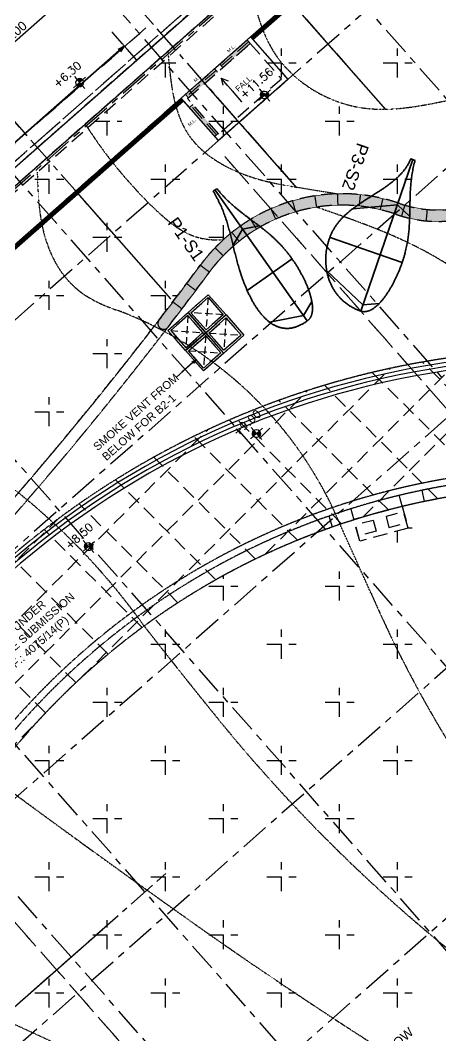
# Model space of a CAD drawing. Header units: millimetres. Extents: x 832728086 to 834530684, y 817551485 to 818349469.
# Drawn here: x 834290311 to 834308698, y 817967031 to 818011403 of the extents above; entities that cross this region are included whole.
import ezdxf

# ---------------------------------------------------------------- set-up
doc = ezdxf.new("R2010")
doc.units = ezdxf.units.MM
doc.header["$LTSCALE"] = 100
for name, pattern in [('CENTER', [2, 1.25, -0.25, 0.25, -0.25]), ('DASHED', [19.05, 12.7, -6.35]), ('Grid Line', [22.225, 12.7, -3.175, 3.175, -3.175]), ('Hidden', [9.525, 6.35, -3.175]), ('HIDDEN2', [4.7625, 3.175, -1.5875])]:
    doc.linetypes.add(name, pattern=pattern)
for name, color, linetype in [('+C-160', 160, 'Hidden'), ('+C-201', 201, 'Continuous'), ('000-Tactile-l', 8, 'Continuous'), ('Default', 7, 'Continuous'), ('DLN020__', 6, 'Continuous'), ('DLN030_1', 1, 'Continuous'), ('DLN0402_Room Number', 7, 'Continuous'), ('DLN052__', 7, 'Continuous'), ('DLN210__', 7, 'Continuous'), ('DLN240__', 1, 'Continuous'), ('DLN990__', 1, 'Continuous'), ('LEVEL', 7, 'Continuous')]:
    doc.layers.add(name, color=color, linetype=linetype)
for name, color, linetype, lineweight in [('000-Architecture boundary', 1, 'Continuous', 35), ('000-edge seating element-b', 4, 'Continuous', 20), ('000-edge seating element-h', 253, 'Continuous', 0), ('139-floor overhead', 7, 'DASHED', 9), ('A030_2', 1, 'Continuous', 0), ('DLN318__Louvres', 2, 'Continuous', 9), ('I-WALL', 7, 'Continuous', 9)]:
    doc.layers.add(name, color=color, linetype=linetype, lineweight=lineweight)
doc.styles.add('romans', font='romans.shx')
doc.styles.get("Standard").update_dxf_attribs({"font": 'swiss.ttf'})
doc.styles.add('Swis721tBT', font='swissl.ttf')
doc.dimstyles.new('INTDIM', dxfattribs={"dimtxt": 200, "dimasz": 125, "dimexe": 100, "dimexo": 150, "dimgap": 80, "dimtad": 1, "dimdec": 0, "dimzin": 9, "dimdsep": 46, "dimtxsty": 'Swis721tBT', "dimblk": 'OPEN30', "dimcen": -125, "dimclrd": 256, "dimclre": 256, "dimclrt": 2, "dimaunit": 1, "dimadec": 1, "dimazin": 0, "dimtfac": 0.444444, "dimtdec": 0, "dimtix": 1, "dimtmove": 2, "dimatfit": 3, "dimldrblk": 'OPEN30', "dimfxl": 0, "dimtolj": 1, "dimlwd": -1, "dimlwe": -1, "dimarcsym": 0})
doc.dimstyles.new('INTDIM350', dxfattribs={"dimtxt": 350, "dimasz": 200, "dimexe": 100, "dimexo": 150, "dimgap": 100, "dimtad": 1, "dimdec": 0, "dimzin": 9, "dimdsep": 46, "dimtxsty": 'Swis721tBT', "dimblk": 'OPEN30', "dimcen": -125, "dimclrd": 256, "dimclre": 256, "dimclrt": 2, "dimaunit": 1, "dimadec": 1, "dimazin": 0, "dimtfac": 0.444444, "dimtdec": 0, "dimtix": 1, "dimtmove": 2, "dimatfit": 3, "dimldrblk": 'OPEN30', "dimfxl": 0, "dimtolj": 1, "dimlwd": -1, "dimlwe": -1, "dimarcsym": 0})

# ---------------------------------------------------------------- blocks, each defined once
blk = doc.blocks.new('_Open30')
at = {"color": 0, "linetype": 'ByBlock', "lineweight": -2}
for p, q in [((-1, 0.27), (0, 0)), ((0, 0), (-1, -0.27)), ((0, 0), (-1, 0))]:
    blk.add_line(p, q, dxfattribs=at)
blk = doc.blocks.new('*D20')
at = {"layer": 'Defpoints', "color": 0}
for p in [(834292612, 818014133), (834293313, 818013337), (834286456, 818008715)]:
    blk.add_point(p, dxfattribs=at)
at = {"layer": 'DLN030_1', "linetype": 'Continuous'}
for p, q in [((834292711, 818014020), (834293379, 818013262)), ((834287307, 818008051), (834293163, 818013204)), ((834286556, 818008603), (834287223, 818007844))]:
    blk.add_line(p, q, dxfattribs=at)
at = {"layer": 'DLN030_1', "xscale": 200, "yscale": 200, "zscale": 200}
for p, rotation in [((834293313, 818013337), 41.35019658542596), ((834287157, 818007919), 221.3501965854259)]:
    blk.add_blockref('_Open30', p, dxfattribs=dict(at, rotation=rotation))
at = {"layer": 'DLN030_1', "color": 2, "insert": (834290046, 818010842), "char_height": 400, "attachment_point": 5, "rotation": 41.3502, "style": 'Swis721tBT'}
blk.add_mtext('\\A1;8200', dxfattribs=at)
blk = doc.blocks.new('*D27')
at = {"layer": 'Defpoints', "color": 0}
for p in [(834319694, 818041484), (834321070, 818039921), (834269173, 817997022)]:
    blk.add_point(p, dxfattribs=at)
at = {"layer": 'DLN030_1', "linetype": 'Continuous'}
for p, q in [((834319793, 818041372), (834321136, 818039846)), ((834270699, 817995591), (834320919, 818039789)), ((834269272, 817996909), (834270615, 817995384))]:
    blk.add_line(p, q, dxfattribs=at)
at = {"layer": 'DLN030_1', "xscale": 200, "yscale": 200, "zscale": 200}
for p, rotation in [((834321070, 818039921), 41.35019658542596), ((834270548, 817995459), 221.3501965854259)]:
    blk.add_blockref('_Open30', p, dxfattribs=dict(at, rotation=rotation))
at = {"layer": 'DLN030_1', "color": 2, "insert": (834294850, 818017825), "char_height": 400, "attachment_point": 1, "rotation": 41.3502, "line_spacing_factor": 0.938532, "style": 'Swis721tBT'}
blk.add_mtext('\\A1;67300', dxfattribs=at)
blk = doc.blocks.new('*D28')
at = {"layer": 'Defpoints', "color": 0}
for p in [(834269377, 817985820), (834268235, 817984815), (834325665, 817921862)]:
    blk.add_point(p, dxfattribs=at)
at = {"layer": 'DLN030_1', "linetype": 'Continuous'}
for p, q in [((834269264, 817985721), (834268160, 817984749)), ((834324391, 817921007), (834268367, 817984665)), ((834325552, 817921763), (834324448, 817920791))]:
    blk.add_line(p, q, dxfattribs=at)
at = {"layer": 'DLN030_1', "xscale": 200, "yscale": 200, "zscale": 200}
for p, rotation in [((834268235, 817984815), 131.3501965874743), ((834324523, 817920857), 311.3501965874743)]:
    blk.add_blockref('_Open30', p, dxfattribs=dict(at, rotation=rotation))
at = {"layer": 'DLN030_1', "color": 2, "insert": (834295471, 817953436), "char_height": 400, "attachment_point": 5, "rotation": 311.3502, "style": 'Swis721tBT'}
blk.add_mtext('\\A1;85200', dxfattribs=at)
blk = doc.blocks.new('*X5')
at = {"color": 0}
for p, q in [((45956, 42700), (46156, 42700)), ((45956, 42694), (46156, 42694)), ((45957, 42688), (46156, 42688)), ((45957, 42681), (46156, 42681)), ((45958, 42675), (46156, 42675)), ((45959, 42669), (46156, 42669)), ((45960, 42662), (46156, 42662)), ((45962, 42656), (46156, 42656)), ((45964, 42650), (46156, 42650)), ((45965, 42644), (46156, 42644)), ((45968, 42638), (46156, 42638)), ((45970, 42631), (46156, 42631)), ((45973, 42625), (46156, 42625)), ((45975, 42619), (46156, 42619)), ((45978, 42612), (46156, 42612)), ((45982, 42606), (46156, 42606)), ((45986, 42600), (46156, 42600)), ((45990, 42594), (46156, 42594)), ((45994, 42588), (46156, 42588)), ((45999, 42581), (46156, 42581)), ((46004, 42575), (46156, 42575)), ((46009, 42569), (46156, 42569)), ((46015, 42562), (46156, 42562)), ((46022, 42556), (46156, 42556)), ((46029, 42550), (46156, 42550)), ((46037, 42544), (46156, 42544)), ((46047, 42538), (46156, 42538)), ((46057, 42531), (46156, 42531)), ((46069, 42525), (46156, 42525)), ((46083, 42519), (46156, 42519)), ((46102, 42512), (46156, 42512)), ((46133, 42506), (46156, 42506))]:
    blk.add_line(p, q, dxfattribs=at)
blk = doc.blocks.new('*X4')
at = {"color": 0}
for p, q in [((46156, 42900), (46200, 42900)), ((46156, 42894), (46222, 42894)), ((46156, 42888), (46238, 42888)), ((46156, 42881), (46250, 42881)), ((46156, 42875), (46261, 42875)), ((46156, 42869), (46271, 42869)), ((46156, 42862), (46279, 42862)), ((46156, 42856), (46287, 42856)), ((46156, 42850), (46294, 42850)), ((46156, 42844), (46300, 42844)), ((46156, 42838), (46306, 42838)), ((46156, 42831), (46311, 42831)), ((46156, 42825), (46316, 42825)), ((46156, 42819), (46320, 42819)), ((46156, 42812), (46324, 42812)), ((46156, 42806), (46328, 42806)), ((46156, 42800), (46332, 42800)), ((46156, 42794), (46335, 42794)), ((46156, 42788), (46338, 42788)), ((46156, 42781), (46341, 42781)), ((46156, 42775), (46343, 42775)), ((46156, 42769), (46345, 42769)), ((46156, 42762), (46347, 42762)), ((46156, 42756), (46349, 42756)), ((46156, 42750), (46351, 42750)), ((46156, 42744), (46352, 42744)), ((46156, 42738), (46353, 42738)), ((46156, 42731), (46354, 42731)), ((46156, 42725), (46355, 42725)), ((46156, 42719), (46355, 42719)), ((46156, 42712), (46356, 42712)), ((46156, 42706), (46356, 42706))]:
    blk.add_line(p, q, dxfattribs=at)
blk = doc.blocks.new('ELFIN')
at = {"layer": 'LEVEL'}
for p, q in [((0, 0), (-0.5, 0)), ((0, 0.5), (0, 0)), ((0, 0), (0, -0.5)), ((0.5, 0), (0, 0))]:
    blk.add_line(p, q, dxfattribs=at)
for start, end in [(90, 180), (180, 270), (0, 90), (270, 0)]:
    blk.add_arc((0, 0), 0.25, start, end, dxfattribs=at)
at = {"layer": 'LEVEL', "xscale": 0.00125, "yscale": 0.00125, "zscale": 0.00125}
for name in ['*X4', '*X5']:
    blk.add_blockref(name, (-57.695, -53.381), dxfattribs=at)
at = {"layer": 'LEVEL', "style": 'romans'}
blk.add_attdef('ELFIN', (0.254, 0.347), '', height=0.5, dxfattribs=at)
blk = doc.blocks.new('tactile')
at = {"layer": '000-Tactile-l', "ltscale": 5e-05}
for radius, start in [(37.533, 80.0535), (37.358, 80.0471), (37.183, 80.0407)]:
    blk.add_arc((834314.421, 817959.353), radius, start, 148.735, dxfattribs=at)
blk = doc.blocks.new('p1-s1')
at = {"layer": '000-Architecture boundary'}
blk.add_lwpolyline([(0, 100, 0.006516), (132, 109, 0.00641), (263, 121, 0.006129), (391, 137, 0.005889), (518, 155, 0.005592), (641, 176, 0.005229), (764, 199, 0.004918), (883, 224, 0.004451), (1003, 252, 0.004129), (1120, 281, 0.003579), (1237, 312, 0.003248), (1351, 344, 0.002636), (1466, 378, 0.002299), (1579, 412, 0.001645), (1692, 448, 0.001304), (1805, 484, 0.000627), (1917, 520, 0.000285), (2029, 556, -0.000398), (2141, 593, -0.000741), (2254, 629, -0.001414), (2366, 665, -0.001754), (2480, 700, -0.002399), (2593, 734, -0.002735), (2708, 768, -0.003335), (2824, 800, -0.003664), (2941, 831, -0.004199), (3059, 859, -0.004519), (3179, 887, -0.004967), (3300, 912, -0.005275), (3423, 935, -0.005618), (3548, 955, -0.005911), (3676, 973, -0.006131), (3804, 988, -0.006205), (3937, 1000, -0.005741), (4069, 1009, -0.005683), (4205, 1015, -0.005405), (4341, 1018, -0.005369), (4479, 1018, -0.00525), (4616, 1015, -0.005234), (4753, 1009, -0.005263), (4891, 1000, -0.005267), (5027, 989, -0.005448), (5162, 974, -0.005472), (5295, 957, -0.005825), (5427, 937, -0.005872), (5555, 915, -0.006436), (5682, 889, -0.003253), (5744, 875, -0.003444), (5805, 861, -0.003467), (5865, 846, -0.003698), (5924, 830, -0.003725), (5982, 814, -0.004005), (6039, 797, -0.004037), (6095, 780, -0.004374), (6150, 761, -0.004412), (6203, 742, -0.004817), (6256, 723, -0.004862), (6306, 703, -0.00535), (6356, 682, -0.005403), (6404, 660, -0.005991), (6451, 638, -0.006053), (6495, 616, -0.006762), (6539, 592, -0.006834), (6581, 568, -0.007685), (6622, 543, -0.007771), (6660, 519, -0.008786), (6697, 492, -0.008889), (6731, 466, -0.010084), (6765, 439, -0.010206), (6795, 412, -0.011582), (6825, 383, -0.011728), (6851, 355, -0.013249), (6877, 325, -0.013422), (6899, 296, -0.014998), (6920, 265, -0.0152), (6938, 234, -0.016659), (6954, 202, -0.016887), (6968, 170, -0.017985), (6980, 137, -0.018229), (6988, 103, -0.018711), (6995, 70, -0.018955), (6999, 35, -0.018658), (7000, 0, -0.007982), (6999, -80, -0.008877), (6995, -159, -0.008764), (6989, -233, -0.009692), (6980, -307, -0.009567), (6968, -376, -0.010497), (6954, -445, -0.010359), (6939, -509, -0.011244), (6920, -573, -0.011094), (6900, -632, -0.01188), (6877, -691, -0.011718), (6852, -746, -0.012345), (6825, -799, -0.012173), (6796, -850, -0.012594), (6765, -898, -0.012412), (6732, -944, -0.012596), (6697, -989, -0.012409), (6660, -1030, -0.012353), (6622, -1070, -0.012164), (6581, -1108, -0.011892), (6539, -1143, -0.011705), (6496, -1177, -0.011261), (6451, -1209, -0.01108), (6404, -1238, -0.010518), (6356, -1266, -0.010345), (6306, -1292, -0.009719), (6256, -1316, -0.009556), (6203, -1338, -0.008909), (6150, -1359, -0.008757), (6095, -1378, -0.008121), (6039, -1395, -0.00798), (5982, -1410, -0.007379), (5924, -1424, -0.007248), (5865, -1436, -0.006694), (5805, -1447, -0.006573), (5744, -1456, -0.006072), (5682, -1464, -0.005959), (5619, -1471, -0.005512), (5556, -1476, -0.005407), (5492, -1479, -0.005011), (5427, -1482, -0.004914), (5361, -1483, -0.004566), (5296, -1482, -0.004475), (5229, -1481, -0.004171), (5162, -1478, -0.004086), (5095, -1475, -0.003821), (5027, -1470, -0.003742), (4959, -1464, -0.003512), (4891, -1457, -0.006789), (4753, -1440, -0.00605), (4616, -1420, -0.005783), (4478, -1396, -0.005241), (4341, -1370, -0.004997), (4205, -1340, -0.004611), (4069, -1308, -0.004386), (3936, -1274, -0.00413), (3804, -1238, -0.003916), (3675, -1200, -0.003627), (3548, -1161, -0.003378), (3423, -1121, -0.003017), (3300, -1079, -0.002759), (3179, -1037, -0.002336), (3059, -994, -0.002069), (2941, -950, -0.001593), (2824, -905, -0.001321), (2708, -861, -0.000801), (2593, -816, -0.000296), (2536, -793, -0.00016), (2479, -771, -0.00009), (2423, -748, 0.00005), (2366, -726, 0.000309), (2254, -681, 0.000881), (2141, -637, 0.001163), (2029, -594, 0.001742), (1917, -551, 0.002025), (1805, -509, 0.002595), (1692, -469, 0.002876), (1579, -429, 0.003421), (1466, -391, 0.003698), (1352, -355, 0.004196), (1237, -320, 0.004467), (1120, -287, 0.004897), (1003, -256, 0.00516), (884, -227, 0.005501), (764, -201, 0.005752), (641, -177, 0.005985), (518, -156, 0.006223), (391, -137, 0.006336), (263, -122, 0.006557), (132, -109, 0.006544), (0, -100)], format="xyb", close=True, dxfattribs=at)
at = {"layer": '000-Architecture boundary', "flags": 128}
for points in [[(4400, 1018), (4400, -1381)], [(2391, 673), (2089, 0)], [(6417, 654), (6711, 0)], [(0, 0), (7000, 0)], [(6711, 0), (6092, -1379)], [(2425, -749), (2089, -1)]]:
    blk.add_lwpolyline(points, dxfattribs=at)
at = {"layer": '139-floor overhead', "flags": 128}
blk.add_lwpolyline([(0, 0), (7000, 0)], dxfattribs=at)
blk.add_lwpolyline([(0, 0), (7000, 0)], dxfattribs=at)
at = {"layer": 'Default', "color": 8, "insert": (-36, -2553), "char_height": 544.44, "width": 8283.59, "attachment_point": 7, "line_spacing_factor": 0.963855}
blk.add_mtext('{\\fArial|b0|i0|c0|p34;P1-S1}', dxfattribs=at)
blk = doc.blocks.new('p3-s2')
at = {"layer": '000-Architecture boundary'}
blk.add_lwpolyline([(0, 100, 0.006516), (132, 109, 0.00641), (263, 121, 0.006129), (391, 137, 0.005889), (518, 155, 0.005592), (641, 176, 0.005229), (764, 199, 0.004918), (883, 224, 0.004451), (1003, 252, 0.004129), (1120, 281, 0.003579), (1237, 312, 0.003248), (1351, 344, 0.002636), (1466, 378, 0.002299), (1579, 412, 0.001645), (1692, 448, 0.001304), (1805, 484, 0.000627), (1917, 520, 0.000285), (2029, 556, -0.000398), (2141, 593, -0.000741), (2254, 629, -0.001414), (2366, 665, -0.001754), (2480, 700, -0.002399), (2593, 734, -0.002735), (2708, 768, -0.003335), (2824, 800, -0.003664), (2941, 831, -0.004199), (3059, 859, -0.004519), (3179, 887, -0.004967), (3300, 912, -0.005275), (3423, 935, -0.005618), (3548, 955, -0.005911), (3676, 973, -0.006131), (3804, 988, -0.006205), (3937, 1000, -0.005741), (4069, 1009, -0.005683), (4205, 1015, -0.005405), (4341, 1018, -0.005369), (4479, 1018, -0.00525), (4616, 1015, -0.005234), (4753, 1009, -0.005263), (4891, 1000, -0.005267), (5027, 989, -0.005448), (5162, 974, -0.005472), (5295, 957, -0.005825), (5427, 937, -0.005872), (5555, 915, -0.006436), (5682, 889, -0.003253), (5744, 875, -0.003444), (5805, 861, -0.003467), (5865, 846, -0.003698), (5924, 830, -0.003725), (5982, 814, -0.004005), (6039, 797, -0.004037), (6095, 780, -0.004374), (6150, 761, -0.004412), (6203, 742, -0.004817), (6256, 723, -0.004862), (6306, 703, -0.00535), (6356, 682, -0.005403), (6404, 660, -0.005991), (6451, 638, -0.006053), (6495, 616, -0.006762), (6539, 592, -0.006834), (6581, 568, -0.007685), (6622, 543, -0.007771), (6660, 519, -0.008786), (6697, 492, -0.008889), (6731, 466, -0.010084), (6765, 439, -0.010206), (6795, 412, -0.011582), (6825, 383, -0.011728), (6851, 355, -0.013249), (6877, 325, -0.013422), (6899, 296, -0.014998), (6920, 265, -0.0152), (6938, 234, -0.016659), (6954, 202, -0.016887), (6968, 170, -0.017985), (6980, 137, -0.018229), (6988, 103, -0.018711), (6995, 70, -0.018955), (6999, 35, -0.018658), (7000, 0, -0.007992), (6999, -81, -0.00827), (6995, -162, -0.008166), (6988, -240, -0.008403), (6980, -318, -0.016515), (6955, -468, -0.017184), (6920, -616, -0.016766), (6877, -755, -0.017056), (6825, -891, -0.016651), (6765, -1020, -0.016603), (6697, -1145, -0.016226), (6622, -1263, -0.015928), (6539, -1375, -0.015591), (6451, -1482, -0.015148), (6356, -1582, -0.014858), (6256, -1677, -0.014368), (6150, -1766, -0.014128), (6039, -1848, -0.013669), (5924, -1924, -0.013481), (5805, -1994, -0.013105), (5682, -2057, -0.012969), (5556, -2115, -0.01271), (5427, -2165, -0.012624), (5296, -2209, -0.012501), (5162, -2246, -0.012466), (5027, -2277, -0.012488), (4891, -2301, -0.012503), (4754, -2318, -0.012673), (4616, -2328, -0.012738), (4478, -2331, -0.013051), (4341, -2327, -0.013168), (4205, -2315, -0.013609), (4069, -2297, -0.01378), (3936, -2271, -0.014318), (3804, -2238, -0.007132), (3739, -2218, -0.006805), (3675, -2197, -0.006636), (3611, -2174, -0.006273), (3548, -2150, -0.006106), (3485, -2124, -0.005723), (3423, -2096, -0.005557), (3361, -2067, -0.005167), (3300, -2036, -0.005004), (3239, -2004, -0.004616), (3178, -1971, -0.004454), (3118, -1937, -0.004075), (3059, -1901, -0.003916), (2999, -1865, -0.003549), (2941, -1827, -0.003393), (2882, -1788, -0.00304), (2824, -1749, -0.002886), (2766, -1709, -0.002547), (2708, -1668, -0.002395), (2650, -1626, -0.00207), (2593, -1584, -0.00192), (2536, -1541, -0.001607), (2479, -1497, -0.001458), (2423, -1454, -0.001154), (2366, -1409, -0.001006), (2310, -1365, -0.000709), (2254, -1320, -0.000562), (2197, -1275, -0.000267), (2141, -1231, -0.00012), (2085, -1186, 0.000174), (2029, -1141, 0.000321), (1973, -1096, 0.000618), (1917, -1051, 0.000766), (1861, -1007, 0.00107), (1805, -963, 0.001218), (1749, -919, 0.001532), (1692, -875, 0.001682), (1636, -833, 0.002009), (1579, -790, 0.002161), (1523, -749, 0.002503), (1466, -708, 0.002657), (1409, -667, 0.003016), (1352, -628, 0.003173), (1294, -589, 0.003551), (1237, -552, 0.003711), (1179, -515, 0.004107), (1120, -480, 0.004269), (1062, -445, 0.004681), (1003, -412, 0.004847), (944, -380, 0.00527), (884, -350, 0.005439), (824, -321, 0.005866), (764, -293, 0.006037), (703, -267, 0.006456), (642, -242, 0.00663), (580, -220, 0.007026), (518, -199, 0.007201), (455, -179, 0.007556), (392, -162, 0.00773), (328, -146, 0.008023), (263, -133, 0.008197), (198, -121, 0.008406), (133, -112, 0.008576), (67, -105, 0.008684), (0, -100)], format="xyb", close=True, dxfattribs=at)
at = {"layer": '000-Architecture boundary', "flags": 128}
for points in [[(4400, 1018), (4400, -2312)], [(2392, 673), (2089, -1)], [(6417, 654), (6711, -1)], [(0, 0), (7000, 0)], [(2899, -1805), (2089, -2)], [(6711, -1), (5820, -1987)]]:
    blk.add_lwpolyline(points, dxfattribs=at)
at = {"layer": 'Default', "color": 8, "insert": (57, -2553), "char_height": 544.44, "width": 8283.59, "attachment_point": 7, "line_spacing_factor": 0.963855}
blk.add_mtext('{\\fArial|b0|i0|c0|p34;P3-S2}', dxfattribs=at)
blk = doc.blocks.new('A$C062A3D83')
at = {"layer": '+C-160', "lineweight": 18, "ltscale": 2}
for p, q in [((-1254, 28141), (-49749, -14538)), ((-1254, 28141), (-49749, -14538)), ((-49749, -14538), (-1254, 28141)), ((-27120, 3645, 0), (-27120, 3645, 0)), ((-24081, 192, 0), (29466, -60651)), ((-49749, -14538), (-18995, -49482))]:
    blk.add_line(p, q, dxfattribs=at)
at = {"layer": '+C-160'}
for p, q in [((-1122, 27991, 0), (-49616, -14688, 0)), ((-48770, -14742, 0), (-726, 27540, 0)), ((-22948, 5414, 0), (-279, 25367, 0)), ((-22912, 5373, 0), (-283, 25290, 0)), ((-22885, 5343, 0), (-287, 25233, 0)), ((-22849, 5301, 0), (-292, 25156, 0)), ((-48638, -14892), (-9583, 19479)), ((-27922, 4405, 0), (-29013, 5645, 0)), ((-25989, 2742, 0), (-22951, 5417, 0)), ((-22951, 5417, 0), (-21315, 3559, 0)), ((-21598, 3645), (-21598, 4915)), ((-16518, 3645), (-16518, 4915)), ((-26853, 4280), (-26043, 4280)), ((-26678, 3645), (-26678, 4434)), ((-22233, 4280), (-20963, 4280)), ((-17153, 4280), (-15883, 4280)), ((-21315, 3559, 0), (-24354, 884, 0)), ((-23327, 2584, 0), (-24232, 3612, 0)), ((-24232, 3612, 0), (-23933, 3504, 0)), ((-24232, 3612, 0), (-24162, 3303, 0)), ((-70337, -36291, 0), (-25990, 2742, 0)), ((-70300, -36332, 0), (-25953, 2701, 0)), ((-70274, -36362, 0), (-25927, 2671, 0)), ((-24354, 884, 0), (-25989, 2742, 0)), ((-70238, -36403, 0), (-25890, 2629, 0)), ((-24138, 1105), (-24138, 2375)), ((-19058, 1105), (-19058, 2375)), ((-29218, 1105), (-29218, 2199)), ((-29740, 1740), (-28583, 1740)), ((-24773, 1740), (-23503, 1740)), ((-19693, 1740), (-18423, 1740)), ((-31758, -1435), (-31758, -165)), ((-26678, -1435), (-26678, -165)), ((-21598, -1435), (-21598, -165)), ((-16518, -1435), (-16518, -165)), ((-32393, -800), (-31123, -800)), ((-27313, -800), (-26043, -800)), ((-22233, -800), (-20963, -800)), ((-17153, -800), (-15883, -800)), ((-29218, -3975), (-29218, -2705)), ((-24138, -3442), (-24138, -2705)), ((-29853, -3340), (-28583, -3340)), ((-24773, -3340), (-24024, -3340)), ((-31758, -6515), (-31758, -5245)), ((-26678, -6515), (-26678, -5245)), ((-32393, -5880), (-31123, -5880)), ((-27313, -5880), (-26136, -5880)), ((-25685, -6628), (-24799, -5848)), ((-25558, -6636), (-24807, -5975)), ((-25558, -6636), (-24807, -5975)), ((-24807, -5975), (-24147, -6726)), ((-24807, -5975), (-24147, -6726)), ((-24799, -5848), (-24020, -6734)), ((-26571, -7408), (-25685, -6628)), ((-25685, -6628), (-24905, -7514)), ((-24905, -7514), (-25685, -6628)), ((-24897, -7387), (-25558, -6636)), ((-24897, -7387), (-25558, -6636)), ((-25693, -6755), (-26444, -7416)), ((-25693, -6755), (-26444, -7416)), ((-25032, -7506), (-25693, -6755)), ((-25032, -7506), (-25693, -6755)), ((-24905, -7514), (-24020, -6734)), ((-24905, -7514), (-24020, -6734)), ((-24020, -6734), (-24905, -7514)), ((-24147, -6726), (-24897, -7387)), ((-24147, -6726), (-24897, -7387)), ((-24778, -7522), (-24028, -6861)), ((-24778, -7522), (-24028, -6861)), ((-24028, -6861), (-23367, -7612)), ((-24028, -6861), (-23367, -7612)), ((-24020, -6734), (-23240, -7620)), ((-24020, -6734), (-23240, -7620)), ((-25791, -8293), (-26571, -7408)), ((-26444, -7416), (-25783, -8166)), ((-26444, -7416), (-25783, -8166)), ((-25791, -8293), (-24905, -7514)), ((-25791, -8293), (-24905, -7514)), ((-24905, -7514), (-25791, -8293)), ((-25783, -8166), (-25032, -7506)), ((-25783, -8166), (-25032, -7506)), ((-25032, -7506), (-24913, -7641)), ((-24905, -7514), (-24126, -8400)), ((-24126, -8400), (-24905, -7514)), ((-24905, -7514), (-24126, -8400)), ((-24126, -8400), (-24905, -7514)), ((-24118, -8273), (-24778, -7522)), ((-24118, -8273), (-24778, -7522)), ((-29218, -9055), (-29218, -7785)), ((-25664, -8301), (-24913, -7641)), ((-25664, -8301), (-24913, -7641)), ((-24913, -7641), (-24253, -8391)), ((-24913, -7641), (-24253, -8391)), ((-23240, -7620), (-24126, -8400)), ((-23240, -7620), (-24126, -8400)), ((-23367, -7612), (-24118, -8273)), ((-23367, -7612), (-24118, -8273)), ((-29853, -8420), (-28583, -8420)), ((-25012, -9179), (-25791, -8293)), ((-25012, -9179), (-25791, -8293)), ((-25003, -9052), (-25664, -8301)), ((-25003, -9052), (-25664, -8301)), ((-25003, -9052), (-25664, -8301)), ((-24126, -8400), (-25012, -9179)), ((-24126, -8400), (-25012, -9179)), ((-24253, -8391), (-25003, -9052)), ((-24253, -8391), (-25003, -9052)), ((-18034, -15566), (-10737, -8269)), ((-25479, -8815, 0), (-26195, -9445, 0)), ((-22322, -17203), (-13643, -8523)), ((-9980, -14243), (-15430, -8793)), ((-30353, -22581), (-16839, -9068)), ((-12452, -14423), (-17628, -9246)), ((-44782, -34359), (-20461, -10038)), ((-14758, -14769), (-19719, -9807)), ((-31758, -11595), (-31758, -10325)), ((-16924, -15254), (-21713, -10465)), ((-32393, -10960), (-31123, -10960)), ((-18967, -15862), (-23617, -11212)), ((-43071, -29997), (-24823, -11748)), ((-20901, -16580), (-25439, -12042)), ((-22734, -17399), (-27183, -12950)), ((-24474, -18310), (-28852, -13932)), ((-16062, -16052, 15466), (-16452, -14604, 9128)), ((-15341, -14884, 11309), (-15453, -14396)), ((-26127, -19309), (-30450, -14986)), ((-19375, -16002, 11596), (-19520, -15523, 9128)), ((-18175, -16621, 16078), (-18565, -15173, 9128)), ((-18435, -15655), (-16322, -15087)), ((-18145, -15577, 11445), (-16611, -15165, 11241)), ((-16541, -15413, 14443), (-17025, -15540, 14443)), ((-16322, -15087), (-16062, -16052)), ((-16317, -15102), (-16061, -16052)), ((-39160, -23434), (-31386, -15660)), ((-18175, -16621), (-18435, -15655)), ((-18175, -16621), (-18426, -15687)), ((-18076, -15824, 14947), (-17593, -15696, 14947)), ((-17593, -15696, 14947), (-17465, -16180, 14947)), ((-17025, -15540, 14443), (-16898, -16024, 14443)), ((-16898, -16024, 14443), (-16414, -15896, 14443)), ((-27695, -20393), (-31979, -16109)), ((-16061, -16052), (-18175, -16621)), ((-16062, -16052), (-18175, -16621)), ((-17465, -16180, 14947), (-17949, -16307, 14947)), ((-16518, -16675), (-16518, -16175)), ((-16064, -16040), (-15883, -16040)), ((-29182, -21557), (-33440, -17300)), ((-24138, -19215), (-24138, -18123)), ((-19058, -19215), (-19058, -17945)), ((-30590, -22801), (-34834, -18557)), ((-24773, -18580), (-23503, -18580)), ((-19693, -18580), (-18423, -18580)), ((-31919, -24124), (-36163, -19880)), ((-26678, -21755), (-26678, -20485)), ((-21598, -21755), (-21598, -20485)), ((-16518, -21755), (-16518, -20485)), ((-27313, -21120), (-26043, -21120)), ((-22233, -21120), (-20963, -21120)), ((-17153, -21120), (-15883, -21120)), ((-29218, -24295), (-29218, -23025)), ((-24138, -24295), (-24138, -23025)), ((-19058, -24295), (-19058, -23025)), ((-29853, -23660), (-28583, -23660)), ((-24773, -23660), (-23503, -23660)), ((-19693, -23660), (-18423, -23660)), ((-45752, -37981), (-32239, -24467)), ((-31758, -26835), (-31758, -25565)), ((-26678, -26835), (-26678, -25565)), ((-21598, -26835), (-21598, -25565)), ((-16518, -26835), (-16518, -25565)), ((-32393, -26200), (-31123, -26200)), ((-27313, -26200), (-26043, -26200)), ((-22233, -26200), (-20963, -26200)), ((-17153, -26200), (-15883, -26200)), ((-29218, -29375), (-29218, -28105)), ((-24138, -29375), (-24138, -28105)), ((-19058, -29375), (-19058, -28105)), ((-29853, -28740), (-28583, -28740)), ((-24773, -28740), (-23503, -28740)), ((-19693, -28740), (-18423, -28740)), ((-31758, -31915), (-31758, -30645)), ((-26678, -31915), (-26678, -30645)), ((-21598, -31915), (-21598, -30645)), ((-16518, -31915), (-16518, -30645)), ((-32393, -31280), (-31123, -31280)), ((-27313, -31280), (-26043, -31280)), ((-22233, -31280), (-20963, -31280)), ((-17153, -31280), (-15883, -31280)), ((-29218, -34455), (-29218, -33185)), ((-24138, -34455), (-24138, -33185)), ((-19058, -34455), (-19058, -33185)), ((-29853, -33820), (-28583, -33820)), ((-24773, -33820), (-23503, -33820)), ((-19693, -33820), (-18423, -33820)), ((-31758, -36995), (-31758, -35725)), ((-26678, -36995), (-26678, -35725)), ((-21598, -36995), (-21598, -35725)), ((-16518, -36995), (-16518, -35725)), ((-32393, -36360), (-31123, -36360)), ((-27313, -36360), (-26043, -36360)), ((-22233, -36360), (-20963, -36360)), ((-17153, -36360), (-15883, -36360))]:
    blk.add_line(p, q, dxfattribs=at)
at = {"layer": '+C-160', "ltscale": 10}
for p, q in [((-17036, 2246), (-25704, 12095)), ((-20924, -1175), (-29592, 8674)), ((-26444, -6033), (-35112, 3816)), ((-34180, -37764), (-26663, -31148))]:
    blk.add_line(p, q, dxfattribs=at)
at = {"layer": '+C-160', "ltscale": 0.04}
for p, q in [((-21123, -1748), (-20982, -2228)), ((-20147, -1530), (-20070, -2024)), ((-19152, -1439), (-19139, -1939)), ((-18154, -1478), (-18206, -1976)), ((-17169, -1646), (-17284, -2133)), ((-22061, -2091), (-21860, -2549)), ((-16211, -1933), (-16355, -2412)), ((-15231, -2124), (-15277, -2622)), ((-22948, -2552), (-22688, -2980)), ((-23767, -3125), (-23454, -3515)), ((-24505, -3798), (-24145, -4145)), ((-25150, -4561), (-24748, -4859)), ((-25747, -5363), (-25347, -5663)), ((-26349, -6162), (-25951, -6464))]:
    blk.add_line(p, q, dxfattribs=at)
at = {"layer": '+C-160', "ltscale": 0.5}
for p, q in [((-24807, -5975), (-24897, -7387)), ((-24147, -6726), (-25558, -6636)), ((-25693, -6755), (-25783, -8166)), ((-24028, -6861), (-24118, -8273)), ((-26444, -7416), (-25032, -7506)), ((-24778, -7522), (-23367, -7612)), ((-24913, -7641), (-25003, -9052)), ((-25664, -8301), (-24253, -8391))]:
    blk.add_line(p, q, dxfattribs=at)
at = {"layer": '+C-160', "lineweight": -2}
for p, q in [((-25514, -8775, 0), (-25329, -8683, 0)), ((-25329, -8683, 0), (-25479, -8815, 0)), ((-25329, -8683, 0), (-25443, -8855, 0))]:
    blk.add_line(p, q, dxfattribs=at)
at = {"layer": '+C-160', "ltscale": 5e-05}
blk.add_line((-17682, -18892), (-19034, -15888), dxfattribs=at)
for centre, radius, start, end in [((-1277, 20369), 34457, 212.9741, 214.3419), ((-15404, 10769), 17377, 214.4834, 216.7575), ((-12185, 13306), 21475, 217.0413, 224.6158), ((23156, 1186), 55462, 181.7388, 181.8558), ((-4801, 187), 27488, 181.66, 183.2092), ((-18334, -565), 13934, 183.2371, 185.5085), ((-23471, -1096), 8770, 185.2786, 191.209), ((-17535, 8065), 13986, 224.7264, 227.5758), ((-49952, -89616), 92549, 70.51004, 71.16302), ((-21486, 3690), 8091, 227.326, 232.9661), ((-32956, -42169), 42151, 68.6181, 70.7702), ((-26142, -1628), 6047, 191.1813, 201.3294), ((-23818, 594), 4215, 232.9271, 240.2923), ((-24474, -580), 2870, 240.0516, 255.2598), ((-26103, -24766), 23447, 64.8261, 68.7087), ((-24435, -264), 3186, 256.0182, 268.9767), ((-24203, 7302), 10756, 268.4604, 270.2718), ((-23441, -19113), 17199, 60.3904, 64.8409), ((-27247, -2078), 4854, 201.1347, 215.478), ((-20864, -14740), 12124, 49.4115, 60.7691), ((-28149, -2726), 3743, 215.4047, 235.8982), ((-27348, -1529), 5183, 235.9916, 244.9796), ((-26212, 980), 7937, 245.202, 250.853), ((-34727, -22479), 17021, 22.7841, 69.6752), ((-51147, -37049), 28875, 35.3875, 58.6017), ((30740, 2147), 52796, 203.4837, 212.1378), ((155869, 122628), 232593, 217.92401, 219.17161), ((29268, 19191), 69111, 218.98631, 231.53346), ((279649, 397719), 528082, 233.52543, 234.82093), ((95647, 138342), 210071, 235.08255, 238.32635), ((-6319992, -13680820), 15021865, 65.2064843, 65.2846556)]:
    blk.add_arc(centre, radius, start, end, dxfattribs=at)
at = {"layer": '+C-160'}
for centre, radius, start, end in [((-14770, 2855), 5500, 250.7754, 323.4814), ((-14770, 2855), 5000, 250.7754, 323.4814), ((-18954, -9142), 7706, 70.7754, 143.4969), ((-18954, -9142), 7206, 70.7754, 143.4969), ((-161702, 96497), 169880, 322.48389, 323.49692), ((-161702, 96497), 170380, 322.48389, 323.49692), ((-26758, -7109), 250, 142.4839, 322.4839)]:
    blk.add_arc(centre, radius, start, end, dxfattribs=at)
at = {"layer": '+C-160', "ltscale": 0.01}
for centre, radius, start, end in [((-161702, 96497), 169880, 317.01475, 322.48389), ((-161702, 96497), 170380, 317.01475, 322.48389), ((-8912, -45907), 37683, 80.0407, 176.6119), ((-8912, -45907), 32483, 80.0407, 176.6119), ((-8912, -45907), 32183, 80.0407, 176.6119), ((-8912, -45907), 32183, 80.0407, 176.6119), ((-8912, -45907), 31683, 80.0407, 176.6119), ((-8912, -45907), 31683, 80.0407, 176.6119)]:
    blk.add_arc(centre, radius, start, end, dxfattribs=at)
at = {"layer": '+C-160'}
for centre, major_axis, start_param, end_param in [((-14770, 2855), (-3638, 3430), 1.991257, 3.260216), ((-18954, -9142), (-130, 7705), -0.352456, 0.916775), ((-161702, 96497), (137375, 99936), -1.379161, -1.266025), ((-8912, -45907), (31637, 1706), 1.343117, 1.75283), ((-8916, -45903), (-30244, 9423), -0.963849, 0.013383)]:
    blk.add_ellipse(centre, major_axis=major_axis, ratio=1, start_param=start_param, end_param=end_param, dxfattribs=at)
at = {"layer": '+C-160', "ltscale": 4}
blk.add_open_spline([(-72340, -33621), (-20541, 11966), (31258, 57553)], degree=2, dxfattribs=at)
at = {"layer": '+C-160', "ltscale": 5e-05}
for points in [[(-23031, 7910), (-21791, 4542), (-18182, 2337), (-14905, 2526), (-13245, 2858), (-11165, 3139), (-9642, 3059), (-8864, 2786)], [(-26567, 4798), (-25602, 1051), (-22635, -792), (-20670, -1193), (-19152, -1439)]]:
    blk.add_spline(points, degree=3, dxfattribs=at)
at = {"layer": '+C-160'}
for name, p, rotation in [('p3-s2', (-15850, 55), 251.0127962562829), ('p1-s1', (-24503, -1273), 305.1750139858223)]:
    blk.add_blockref(name, p, dxfattribs=dict(at, rotation=rotation))

msp = doc.modelspace()

# ---------------------------------------------------------------- hatches: boundary and pattern name
at = {"layer": '+C-201', "ltscale": 5}
h = msp.add_hatch(color=256, dxfattribs=at)
h.dxf.hatch_style = 1
h.paths.add_polyline_path([(834297857.4503, 818007721.4709), (834297707.2046, 818007589.2373), (834298813.9413, 818006331.689), (834298964.1069, 818006463.846)])
edge = h.paths.add_edge_path()
edge.add_line((834299034.9417, 818009490.2508), (834299167.0972, 818009340.0889))
edge.add_line((834299167.0972, 818009340.0889), (834300364.4058, 818010393.8826))
edge.add_line((834300364.4058, 818010393.8826), (834300232.3135, 818010543.9813))
edge.add_line((834300232.3135, 818010543.9813), (834299034.9718, 818009490.2166))
edge.add_line((834297531.6647, 818008167.3884), (834297663.7901, 818008017.2607))
edge.add_line((834297663.7901, 818008017.2607), (834298940.0422, 818009140.1114))
edge.add_line((834298940.0422, 818009140.1114), (834298807.9648, 818009290.2813))
edge.add_line((834298807.9648, 818009290.2813), (834297531.8443, 818008167.1844))
h = msp.add_hatch(color=256, dxfattribs=at)
h.dxf.hatch_style = 1
h.paths.add_polyline_path([(834300364.4058, 818010393.8826), (834300232.3135, 818010543.9813), (834299034.9718, 818009490.2166), (834299167.0972, 818009340.0889)])
h = msp.add_hatch(color=256, dxfattribs=at)
h.dxf.hatch_style = 1
h.paths.add_polyline_path([(834298940.0422, 818009140.1114), (834298807.9648, 818009290.2813), (834297531.8443, 818008167.1844), (834297663.7901, 818008017.2607)])
at = {"layer": '000-edge seating element-h'}
h = msp.add_hatch(color=256, dxfattribs=at)
h.dxf.hatch_style = 1
edge = h.paths.add_edge_path()
edge.add_line((834370465.4529, 818059970.0477), (834370187.2485, 818060391.6163))
edge.add_arc((834393339.1388, 818011451.8866), 54139.7004, 115.31740016, 152.05026923)
edge.add_arc((834341539.2229, 818038936.1219), 4500.0001, 307.00484966, 332.05026577, ccw=False)
edge.add_arc((833936445.1232, 818576419.414), 677544.9606, 305.0177740333, 307.0048534519, ccw=False)
edge.add_arc((834342302.3731, 817997177.7181), 29732.2478, 125.01777403, 154.70146344)
edge.add_arc((834289854.1113, 818021968.259), 28279.7431, 323.48137329, 334.70146343, ccw=False)
edge.add_arc((834308563.1897, 818008114.8543), 5000, 250.77535094, 323.48137329, ccw=False)
edge.add_arc((834304379.5307, 817996117.6431), 7705.7499, 70.77535094, 143.49692622)
edge.add_arc((834161631.6753, 818101757.3515), 169879.999, 322.483894433, 323.496926162, ccw=False)
edge.add_arc((834296575.7603, 817998150.834), 250, 142.48389444, 322.48389444)
edge.add_arc((834161631.6733, 818101757.353), 170380.0015, 322.48389444, 323.496926154)
edge.add_arc((834304379.5307, 817996117.6431), 7205.7499, 70.77535094, 143.49692623, ccw=False)
edge.add_arc((834308563.1897, 818008114.8543), 5500, 250.77535094, 323.48137329)
edge.add_arc((834289854.1112, 818021968.259), 28779.7431, 323.48137329, 334.70146343)
edge.add_arc((834342302.3731, 817997177.7181), 29232.2478, 125.01777403, 154.70146344, ccw=False)
edge.add_arc((833936445.1233, 818576419.4138), 678044.9604, 305.0177740329, 307.0048534521)
edge.add_arc((834341539.2229, 818038936.1219), 5000, 307.00484985, 332.05026599)
edge.add_arc((834393339.1388, 818011451.8866), 53639.7004, 115.24133936, 152.05026924, ccw=False)

# ---------------------------------------------------------------- linework, layer by layer
at = {"color": 3, "elevation": -0.0172}
msp.add_lwpolyline([(834274959.9754, 817990067.8768), (834274563.5023, 817990518.3807), (834322607.3126, 818032800.5326), (834322211.264, 818033250.5499), (834273716.9721, 817990571.9406), (834274509.6304, 817989671.1382)], close=True, dxfattribs=at)
at = {"elevation": -0.0295}
msp.add_lwpolyline([(834297343.8535, 818008002.1586), (834300382.7765, 818010676.6385), (834302018.0155, 818008818.5706), (834298979.0925, 818006144.0907)], close=True, dxfattribs=at)
at = {"linetype": 'Hidden', "elevation": -0.0295}
msp.add_lwpolyline([(834297626.1225, 818007984.1534), (834300364.7713, 818010394.3695), (834301735.7465, 818008836.5758), (834298997.0977, 818006426.3597)], close=True, dxfattribs=at)
at = {"layer": '000-edge seating element-b', "color": 4}
msp.add_lwpolyline([(834370465.4529, 818059970.0477, 0.1620046445), (834345956.0186, 818036592.638, -0.1097183581), (834344548.6361, 818034943.199, -0.0086704869), (834325528.0171, 818021118.1712, 0.1302486649), (834315873.6889, 818009669.6741, -0.0489960293), (834312983.3387, 818004841.8919, -0.3283289511), (834306752.1888, 818002921.5629, 0.3284041308), (834298587.3691, 818000404.0981, -0.0044202135), (834296774.0559, 817997998.5879, -0.9999999999), (834296377.4648, 817998303.0801, 0.0044202135), (834298185.4567, 818000701.531, -0.3284041308), (834306916.8253, 818003393.6803, 0.3283289511), (834312581.5069, 818005139.4339, 0.0489960293), (834315421.6422, 818009883.3415, -0.1302486649), (834325241.1018, 818021527.6582, 0.0086704869), (834344247.6947, 818035342.4913, 0.1097183581), (834345514.339, 818036826.9864, -0.1616640745), (834370187.2485, 818060391.6163, -0.1616640745)], format="xyb", dxfattribs=at)
at = {"layer": '000-edge seating element-b', "ltscale": 0.04}
for points in [[(834303185.9129, 818003730.3862), (834303263.3627, 818003236.4211)], [(834304181.1093, 818003820.8379), (834304193.9841, 818003321.0037)], [(834305179.6426, 818003781.7414), (834305127.726, 818003284.444)], [(834302210.7901, 818003511.9075), (834302351.5123, 818003032.1187)], [(834306164.7201, 818003613.7541), (834306048.8852, 818003127.3569)], [(834307122.2717, 818003326.9785), (834306978.1799, 818002848.1909)], [(834301272.1401, 818003169.0759), (834301473.7681, 818002711.5324)], [(834308102.1982, 818003136.151), (834308056.0991, 818002638.2807)], [(834300385.7485, 818002707.6571), (834300644.8915, 818002280.0535)], [(834299566.5222, 818002135.411), (834299878.822, 818001744.9384)], [(834298828.2385, 818001461.9612), (834299188.443, 818001115.1866)], [(834298183.3128, 818000698.6341), (834298585.2189, 818000401.1926)], [(834297586.0674, 817999896.5773), (834297986.2158, 817999596.7752)], [(834296984.1112, 817999098.0501), (834297382.4878, 817998795.8977)]]:
    msp.add_lwpolyline(points, dxfattribs=at)
at = {"layer": 'A030_2'}
msp.add_line((834295411.7053, 818009665.0952, -0.0749), (834294320.1043, 818010905.4453, -0.0749), dxfattribs=at)
at = {"layer": 'DLN020__', "linetype": 'Grid Line'}
for p, q in [((834330794.4355, 818039872.5998), (834261456.505, 817978850.0272)), ((834332617.1157, 818035748.598), (834264297.3412, 817975622.079)), ((834338590.2186, 818031014.5094), (834269252.2881, 817969991.9368)), ((834344007.6272, 818024858.8872), (834274669.6967, 817963836.3146)), ((834360015.8596, 817949955.9633), (834296218.2086, 818022447.1236)), ((834349425.0358, 818018703.2651), (834280087.1053, 817957680.6925)), ((834353860.2374, 817944538.5548), (834290062.5865, 818017029.715)), ((834347704.6152, 817939121.1462), (834283906.9643, 818011612.3064)), ((834353113.9326, 818011026.4231), (834285504.5139, 817951525.0703)), ((834341548.9931, 817933703.7376), (834277751.3421, 818006194.8978)), ((834335393.3709, 817928286.329), (834271595.72, 818000777.4892)), ((834332165.4227, 817925445.4928), (834268367.7718, 817997936.653))]:
    msp.add_line(p, q, dxfattribs=at)
at = {"layer": 'DLN052__', "color": 3, "linetype": 'CENTER', "ltscale": 10}
for p, q in [((834306297.1261, 818007506.3711), (834297629.3154, 818017355.3177)), ((834302409.4809, 818004084.952), (834293741.6701, 818013933.8986)), ((834296889.1029, 817999226.6059), (834288221.2921, 818009075.5525)), ((834289153.1255, 817967496.4219), (834296670.4425, 817974112.2239))]:
    msp.add_line(p, q, dxfattribs=at)
at = {"layer": 'DLN210__', "color": 2, "linetype": 'HIDDEN2', "lineweight": 18, "ltscale": 2}
msp.add_line((834299252.5336, 818005452.253, 0.0703), (834352798.9928, 817944609.1828), dxfattribs=at)
msp.add_lwpolyline([(834322079.0504, 818033400.7794), (834273584.7587, 817990722.1703), (834304338.188, 817955778.066), (834304338.0644, 817955777.9573), (834306485.0849, 817953338.8671), (834306485.3316, 817953338.3377), (834331029.1096, 817925450.0548), (834375214.7739, 817964337.2819), (834375214.7739, 817964337.2819), (834375214.7739, 817964337.2819), (834374049.3733, 817981008.6316), (834340358.4538, 818019248.4846, 0.2453038077), (834331397.2624, 818022812.8034), (834322079.0504, 818033400.7794), (834273584.7587, 817990722.1703)], format="xyb", close=True, dxfattribs=at)
at = {"layer": 'DLN210__', "color": 5, "linetype": 'Hidden', "lineweight": 18, "ltscale": 2, "elevation": -0.0575}
msp.add_lwpolyline([(834296213.7684, 818008905.1013), (834296213.7684, 818008905.1013)], dxfattribs=at)
at = {"layer": 'DLN240__'}
for p, q in [((834300385.0779, 818010674.0236, 0), (834323054.7865, 818030627.3449, 0)), ((834300421.4142, 818010632.7359, 0), (834323049.8398, 818030549.7209, 0)), ((834300447.8406, 818010602.7084, 0), (834323046.2422, 818030493.2671, 0)), ((834300484.1769, 818010561.4207, 0), (834323041.2955, 818030415.643, 0)), ((834252996.6036, 817968969.4004, -0.1162), (834297343.8029, 818008002.1141, -0.0295)), ((834253032.9399, 817968928.1127, -0.1162), (834297380.1412, 818007960.8282, -0.0295)), ((834253059.3663, 817968898.0852, -0.1162), (834297406.5708, 818007930.8035, -0.0295)), ((834253095.7026, 817968856.7975, -0.1162), (834297442.9091, 818007889.5176, -0.0295))]:
    msp.add_line(p, q, dxfattribs=at)
at = {"layer": 'DLN318__Louvres', "linetype": 'Hidden'}
for p, q in [((834299034.9417, 818009490.2508, -0.0874), (834300232.3092, 818010543.9776, -0.0874)), ((834299101.006, 818009415.1851, -0.0854), (834300298.3434, 818010468.9461, -0.0854)), ((834299167.0684, 818009340.1216, -0.0834), (834300364.4058, 818010393.8826, -0.0834)), ((834299034.9718, 818009490.2166, -0.0874), (834299167.0972, 818009340.0889, -0.0834)), ((834298874.0035, 818009215.1964, -0.0835), (834297597.7274, 818008092.3246, -0.0835)), ((834298807.9648, 818009290.2813, -0.0855), (834298940.0422, 818009140.1114, -0.0815)), ((834297857.4503, 818007721.4709, -0.0841), (834297707.2046, 818007589.2373, -0.0406)), ((834298889.0938, 818006397.8288, -0.0835), (834297782.3274, 818007655.3541, -0.0629)), ((834298964.2184, 818006463.9441, -0.0841), (834298813.9708, 818006331.715, -0.0841))]:
    msp.add_line(p, q, dxfattribs=at)
at = {"layer": 'DLN318__Louvres'}
for p, q in [((834300232.3092, 818010543.9776, -0.0874), (834300364.4346, 818010393.8499, -0.0834)), ((834297531.6647, 818008167.3884, -0.0855), (834297663.7901, 818008017.2607, -0.0815))]:
    msp.add_line(p, q, dxfattribs=at)
at = {"layer": 'DLN990__', "linetype": 'Hidden', "ltscale": 0.5}
for p, q in [((834298526.1032, 817999284.6604), (834298436.0772, 817997873.3152)), ((834297640.2942, 817998505.0821), (834297550.2681, 817997093.7369)), ((834299186.7628, 817998533.9747), (834297775.4176, 817998624.0008)), ((834299305.6815, 817998398.8513), (834299215.6555, 817996987.5061)), ((834296889.6085, 817997844.4225), (834298300.9537, 817997754.3964)), ((834298419.8725, 817997619.273), (834298329.8464, 817996207.9278)), ((834298554.9959, 817997738.1918), (834299966.3411, 817997648.1657)), ((834297669.1868, 817996958.6134), (834299080.532, 817996868.5874))]:
    msp.add_line(p, q, dxfattribs=at)
at = {"layer": 'DLN990__'}
for p, q in [((834298300.9537, 817997754.3964), (834298419.8725, 817997619.273)), ((834298329.8464, 817996207.9278), (834297669.1868, 817996958.6134))]:
    msp.add_line(p, q, dxfattribs=at)
for points in [[(834297648.3965, 817998632.1031), (834298534.2055, 817999411.6814), (834299313.7839, 817998525.8724), (834298427.9748, 817997746.2941)], [(834297775.4176, 817998624.0008), (834298526.1032, 817999284.6604), (834299186.7628, 817998533.9747), (834298436.0772, 817997873.3152)], [(834297775.4176, 817998624.0008), (834298526.1032, 817999284.6604), (834299186.7628, 817998533.9747), (834298436.0772, 817997873.3152)], [(834296762.5875, 817997852.5248), (834297648.3965, 817998632.1031), (834298427.9748, 817997746.2941), (834297542.1658, 817996966.7158)], [(834297640.2942, 817998505.0821), (834296889.6085, 817997844.4225), (834297550.2681, 817997093.7369), (834298300.9537, 817997754.3964)], [(834297640.2942, 817998505.0821), (834296889.6085, 817997844.4225), (834297550.2681, 817997093.7369), (834298300.9537, 817997754.3964)], [(834298427.9748, 817997746.2941), (834299313.7839, 817998525.8724), (834300093.3622, 817997640.0634), (834299207.5531, 817996860.4851)], [(834298427.9748, 817997746.2941), (834299313.7839, 817998525.8724), (834300093.3622, 817997640.0634), (834299207.5531, 817996860.4851)], [(834298554.9959, 817997738.1918), (834299305.6815, 817998398.8513), (834299966.3411, 817997648.1657), (834299215.6555, 817996987.5061)], [(834298554.9959, 817997738.1918), (834299305.6815, 817998398.8513), (834299966.3411, 817997648.1657), (834299215.6555, 817996987.5061)], [(834297542.1658, 817996966.7158), (834298427.9748, 817997746.2941), (834299207.5531, 817996860.4851), (834298321.7441, 817996080.9067)], [(834297542.1658, 817996966.7158), (834298427.9748, 817997746.2941), (834299207.5531, 817996860.4851), (834298321.7441, 817996080.9067)], [(834297669.1868, 817996958.6134), (834298419.8725, 817997619.273), (834299080.532, 817996868.5874), (834298329.8464, 817996207.9278)], [(834297669.1868, 817996958.6134), (834298419.8725, 817997619.273), (834299080.532, 817996868.5874), (834298329.8464, 817996207.9278)]]:
    msp.add_lwpolyline(points, close=True, dxfattribs=at)
at = {"layer": 'I-WALL', "color": 1}
for p, q in [((834300006.2294, 818007844.2555, -0.0728), (834299101.6917, 818008872.0517, -0.0728)), ((834299101.6917, 818008872.0517, -0.0728), (834299399.8287, 818008763.9861, -0.0728)), ((834299101.6917, 818008872.0517, -0.0728), (834299171.0009, 818008562.6005, -0.0728))]:
    msp.add_line(p, q, dxfattribs=at)

# ---------------------------------------------------------------- block references
at = {"layer": '+C-160', "ltscale": 5}
msp.add_blockref('A$C062A3D83', (834323333.3128, 818005260.0327), dxfattribs=at)
at = {"layer": '000-Tactile-l', "xscale": 1000, "yscale": 1000, "zscale": 1000}
msp.add_blockref('tactile', (-56.4905, -49.2817, -0.0703), dxfattribs=at)
at = {"layer": 'LEVEL'}
ref = msp.add_blockref('ELFIN', (834292906.4429, 818008680.7222, 0.0703), dxfattribs=dict(at, xscale=699.9999999999994, yscale=699.9999999999994, zscale=699.9999999999994, rotation=41.35019582799169))
ref.add_attrib('ELFIN', '+6.30', (834291940.7917, 818008429.665, 0.0703), dxfattribs={"height": 350, "rotation": 41.35019582, "style": 'romans'})
ref = msp.add_blockref('ELFIN', (834300994.1319, 818008138.8629), dxfattribs=dict(at, xscale=-700.0000000000001, yscale=700.0000000000001, zscale=700.0000000000001, rotation=41.35019554188914))
ref.add_attrib('ELFIN', '+11.56', (834300101.4122, 818007951.9911), dxfattribs={"height": 350, "rotation": 41.35019207, "style": 'romans'})
ref = msp.add_blockref('ELFIN', (834300639.9141, 817993345.1603), dxfattribs=dict(at, xscale=-700.0000000000001, yscale=700.0000000000001, zscale=700.0000000000001, rotation=41.35019554188914))
ref.add_attrib('ELFIN', '+9.00', (834299798.0215, 817993203.0202), dxfattribs={"height": 350, "rotation": 41.35019207, "style": 'romans'})
ref = msp.add_blockref('ELFIN', (834293297.5417, 817988402.0235), dxfattribs=dict(at, xscale=-700.0000000000001, yscale=700.0000000000001, zscale=700.0000000000001, rotation=41.35019554188914))
ref.add_attrib('ELFIN', '+8.50', (834292455.6492, 817988259.8834), dxfattribs={"height": 350, "rotation": 41.35019207, "style": 'romans'})

# ---------------------------------------------------------------- texts
at = {"color": 0, "char_height": 350, "width": 5668.114938, "attachment_point": 1, "rotation": 41.35019583}
for s, insert in [('{\\C7;SMOKE VENT FROM BELOW FOR B2-1}', (834293459.4504, 817992834.8959, -0.0703)), ('{\\C7;PARK EVA UNDER SEPARTE SUBMISSION\\PBD REF.: 4075/14(P)}', (834287985.9642, 817983236.4372, -0.0703))]:
    msp.add_mtext(s, dxfattribs=dict(at, insert=insert))
at = {"color": 0, "insert": (834301245.6024, 817962113.8487, 0.0803), "char_height": 400, "attachment_point": 1, "rotation": 41.35019583}
msp.add_mtext('LINE OF{\\C7; BASEMENT 2 }BELOW', dxfattribs=at)
at = {"layer": 'DLN0402_Room Number', "color": 0, "char_height": 150, "width": 773.825462, "attachment_point": 1, "rotation": 41.35019583, "line_spacing_factor": 1.00667}
for insert in [(834299331.8836, 818010087.3947, -0.5071), (834297868.0743, 818008799.0896, -0.5052), (834297620.1163, 818006869.1834, -0.4775)]:
    msp.add_mtext('M.L.', dxfattribs=dict(at, insert=insert))
at = {"layer": 'I-WALL', "color": 1}
msp.add_text('FALL ', height=250, rotation=41.35019447, dxfattribs=at).set_placement((834299848.5947, 818008265.2132, -0.0728))

# ---------------------------------------------------------------- dimensions: what is measured, and where the dimension line sits
at = {"layer": 'DLN030_1'}
for base, p1, p2, angle, picture, middle in [((834321069.5771, 818039921.2284), (834269172.9204, 817997021.7893), (834319694.0633, 818041484.1793), 41.35019659, '*D27', (834295566.0396, 818018100.0065)), ((834268234.7779, 817984815.415), (834325664.7353, 817921861.8346), (834269376.5388, 817985820.2502), 131.35019659, '*D28', (834295470.9447, 817953435.6146))]:
    dim = msp.add_linear_dim(base=base, p1=p1, p2=p2, angle=angle, dimstyle='INTDIM', override={"dimtxt": 400, "dimasz": 200, "dimarcsym": 2}, dxfattribs=at)
    dim.commit()
    dim.dimension.update_dxf_attribs({"geometry": picture, "text_midpoint": middle, "dimtype": 160})
dim = msp.add_linear_dim(base=(834293312.8315, 818013336.5692), p1=(834286456.474, 818008715.3829), p2=(834292612.0962, 818014132.7915), angle=41.35019659, dimstyle='INTDIM', override={"dimtxt": 400, "dimasz": 200, "dimarcsym": 2}, dxfattribs=at)
dim.commit()
dim.dimension.update_dxf_attribs({"geometry": '*D20', "text_midpoint": (834290046.3579, 818010842.2358)})

# ---------------------------------------------------------------- leaders
at = {"color": 0}
msp.add_leader([(834298004.7889, 817996577.2799, -0.0703), (834297138.7006, 817995815.0573, -0.0703)], dimstyle='INTDIM350', override={"dimgap": 100, "dimtad": 0}, dxfattribs=at)
at = {"layer": 'DLN030_1', "color": 1}
for points in [[(834294865.9063, 818010285.2685, -0.1287), (834284219.4064, 818000915.5541, -0.1287), (834280940.6139, 817998029.9711, -0.1287)], [(834280940.6154, 817998029.9694, -0.1287), (834284219.4064, 818000915.5541, -0.1287), (834294865.9048, 818010285.2702, -0.1287)]]:
    msp.add_leader(points, dimstyle='INTDIM', override={"dimtxt": 100, "dimasz": 300, "dimgap": 30, "dimtad": 0, "dimarcsym": 2}, dxfattribs=at)

doc.saveas('drawing.dxf')
